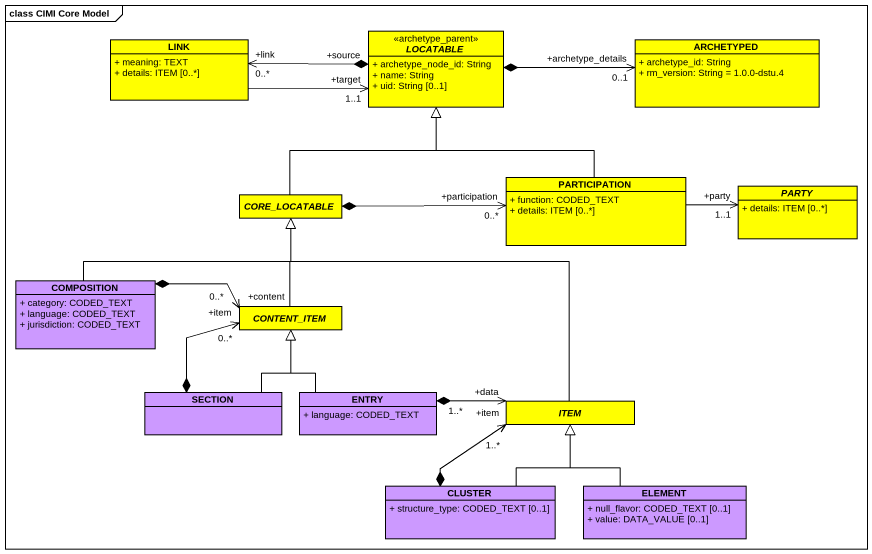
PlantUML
@startuml
mainframe class CIMI Core Model
hide circle
hide empty members
skinparam classAttributeIconSize 0
class LINK #FFFF00 {
  + meaning: TEXT
  + details: ITEM [0..*]
}
abstract class LOCATABLE <<archetype_parent>> #FFFF00 {
  + archetype_node_id: String
  + name: String
  + uid: String [0..1]
}
class ARCHETYPED #FFFF00 {
  + archetype_id: String
  + rm_version: String = 1.0.0-dstu.4
}
abstract class CORE_LOCATABLE #FFFF00
class PARTICIPATION #FFFF00 {
  + function: CODED_TEXT
  + details: ITEM [0..*]
}
abstract class PARTY #FFFF00 {
  + details: ITEM [0..*]
}
class COMPOSITION #CC99FF {
  + category: CODED_TEXT
  + language: CODED_TEXT
  + jurisdiction: CODED_TEXT
}
abstract class CONTENT_ITEM #FFFF00
class SECTION #CC99FF
class ENTRY #CC99FF {
  + language: CODED_TEXT
}
abstract class ITEM #FFFF00
class CLUSTER #CC99FF {
  + structure_type: CODED_TEXT [0..1]
}
class ELEMENT #CC99FF {
  + null_flavor: CODED_TEXT [0..1]
  + value: DATA_VALUE [0..1]
}
LINK -right-> "+target\n1..1" LOCATABLE
LOCATABLE "+source" *-left-> "+link\n0..*" LINK
LOCATABLE *-right-> "+archetype_details\n0..1" ARCHETYPED
CORE_LOCATABLE -up-|> LOCATABLE
PARTICIPATION -up-|> LOCATABLE
PARTICIPATION "+participation\n0..*" <-left-* CORE_LOCATABLE
PARTICIPATION -right-> "+party\n1..1" PARTY
COMPOSITION -right-|> CORE_LOCATABLE
COMPOSITION *-right-> "+content\n0..*" CONTENT_ITEM
CONTENT_ITEM -up-|> CORE_LOCATABLE
SECTION -up-|> CONTENT_ITEM
SECTION *-up-> "+item\n0..*" CONTENT_ITEM
ENTRY -up-|> CONTENT_ITEM
ITEM -up-|> CORE_LOCATABLE
ITEM "+data\n1..*" <-left-* ENTRY
CLUSTER *-up-> "+item\n1..*" ITEM
CLUSTER -up-|> ITEM
ELEMENT -up-|> ITEM
@enduml
